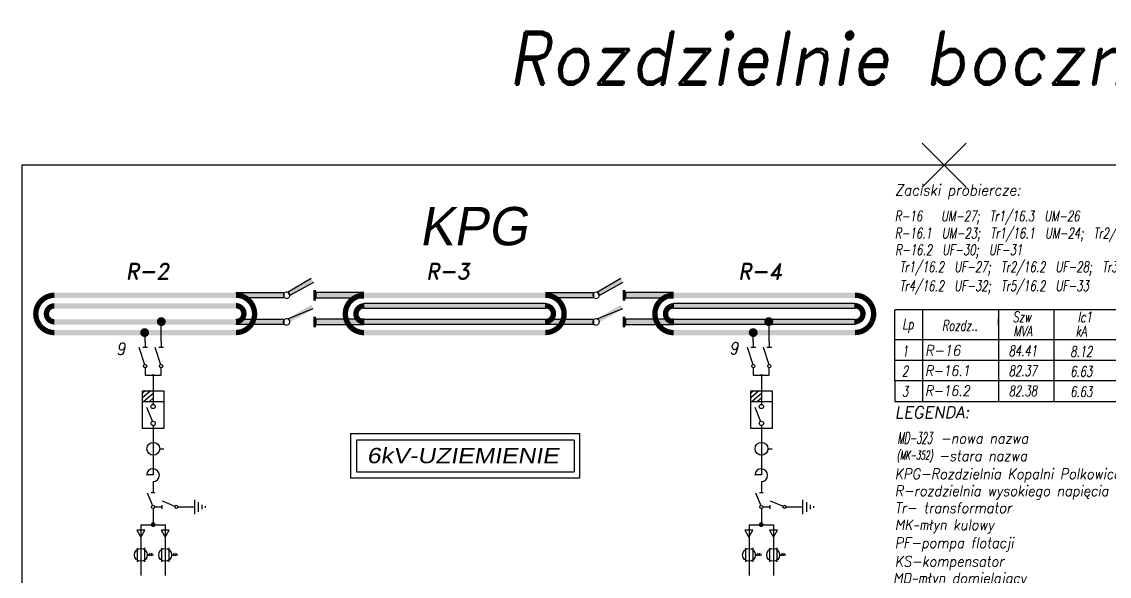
# Model space of a CAD drawing. Extents: x 0 to 420, y 0 to 328.
# Drawn here: x 0 to 247.6, y 201.3 to 327.7 of the extents above; entities that cross this region are included whole.
import ezdxf
from ezdxf.enums import TextEntityAlignment as Align

# ---------------------------------------------------------------- set-up
doc = ezdxf.new("R2010")
doc.units = 0
doc.header["$MEASUREMENT"] = 0
doc.header["$PDMODE"] = 3
doc.header["$PDSIZE"] = 5
doc.layers.get('0').update_dxf_attribs({"linetype": 'CONTINUOUS'})
for name, color, linetype in [('ALICJA', 4, 'CONTINUOUS'), ('LINIE', 4, 'CONTINUOUS'), ('STYKI', 4, 'CONTINUOUS')]:
    doc.layers.add(name, color=color, linetype=linetype)
doc.styles.add('ROMAND', font='romand', dxfattribs={"width": 0.7, "oblique": 10, "height": 3.5})
doc.styles.add('ROMANS', font='romans', dxfattribs={"width": 0.8, "oblique": 10, "height": 1.99})
doc.styles.add('TECHNIC', font='te______.pfb', dxfattribs={"oblique": 10, "height": 12})

# ---------------------------------------------------------------- blocks, each defined once
blk = doc.blocks.new('29')
for p, q in [((-12.14, 13.99), (-0.98, 20.41)), ((0.05, 18.48), (-10.92, 12.37)), ((-36.25, 13.75), (-13.75, 13.75)), ((-13.75, 11.25), (-33.75, 11.25)), ((-13.75, 13.75), (-13.75, 11.25)), ((-10.93, 12.35), (-11.85, 14.09)), ((-10.95, 12.16), (-11.78, 13.93)), ((23.75, 13.75), (1.25, 13.75)), ((1.25, 13.75), (1.25, 11.25)), ((1.25, 11.25), (23.75, 11.25)), ((-11.94, 1.43), (0, 6.25)), ((-36.25, 1.25), (-13.75, 1.25)), ((-13.75, 1.25), (-13.75, -1.25)), ((23.75, 1.25), (1.25, 1.25)), ((1.25, 1.25), (1.25, -1.25)), ((-13.75, -1.25), (-36.25, -1.25)), ((1.25, -1.25), (23.75, -1.25))]:
    blk.add_line(p, q)
at = {"const_width": 2.5}
for points in [[(-121.23, 12.47, 0.414214), (-129.98, 3.72, 1)], [(-36.25, -5, 0.414214), (-27.5, 3.75, 0.414214), (-36.25, 12.5, 1)], [(23.77, 12.47, 0.414214), (15.02, 3.72, 1)], [(108.75, -5, 0.414214), (117.5, 3.75, 0.414214), (108.75, 12.5, 1)], [(-121.25, 7.5, 0.414214), (-125, 3.75, 1)], [(-36.25, 0.08, 0.414214), (-32.5, 3.83, 0.414214), (-36.25, 7.58, 1)], [(23.75, 7.5, 0.414214), (20, 3.75, 1)], [(108.75, 0.08, 0.414214), (112.5, 3.83, 0.414214), (108.75, 7.58, 1)], [(-129.98, 3.72, 0.414214), (-121.23, -5.03, 1)], [(-125, 3.75, 0.414214), (-121.25, 0, 1)], [(15.02, 3.72, 0.414214), (23.77, -5.03, 1)], [(20, 3.75, 0.414214), (23.75, 0, 1)]]:
    blk.add_lwpolyline(points, format="xyb", dxfattribs=at)
at = {"const_width": 0.5}
for points in [[(-14, 12.5, 1), (-11, 12.5, 1)], [(-13.98, 12.49, 1), (-10.98, 12.49, 1)], [(-14.08, -0.03, 1), (-11.08, -0.03, 1)], [(-14, 0, 1), (-11, 0, 1)]]:
    blk.add_lwpolyline(points, format="xyb", close=True, dxfattribs=at)
for points in [[(23.75, 6.25), (23.75, 8.75), (108.75, 8.75), (108.75, 6.25)], [(23.75, -1.25), (23.75, 1.25), (108.75, 1.25), (108.75, -1.25)]]:
    blk.add_lwpolyline(points, close=True)
for points in [[(-11.99, 14.01), (-0.98, 20.41), (-10.92, 12.37), (0.1, 18.49)], [(-121.25, 13.75), (-36.25, 13.75), (-121.25, 11.25), (-36.25, 11.25)], [(-36.25, 13.75), (-13.75, 13.75), (-36.25, 11.25), (-13.75, 11.25)], [(0, 15), (1.25, 15), (0, 10), (1.25, 10)], [(1.25, 13.75), (23.75, 13.75), (1.25, 11.25), (23.75, 11.25)], [(23.75, 13.75), (108.75, 13.75), (23.75, 11.25), (108.75, 11.25)], [(-121.25, 8.75), (-36.25, 8.75), (-121.25, 6.25), (-36.25, 6.25)], [(-12.01, 1.52), (-1, 7.92), (-10.93, -0.12), (0.08, 6)], [(23.75, 8.75), (108.75, 8.75), (23.75, 6.25), (108.75, 6.25)], [(-121.25, 1.25), (-36.25, 1.25), (-121.25, -1.25), (-36.25, -1.25)], [(-36.25, 1.25), (-13.75, 1.25), (-36.25, 1.25), (-13.75, -1.25)], [(-36.25, 1.25), (-13.75, 1.25), (-36.25, -1.25), (-13.75, -1.25)], [(0, 2.5), (1.25, 2.5), (0, -2.5), (1.25, -2.5)], [(1.25, 1.25), (23.75, 1.25), (1.25, -1.25), (23.75, 1.25)], [(1.25, 1.25), (23.75, 1.25), (1.25, -1.25), (23.75, -1.25)], [(23.75, 1.25), (108.75, 1.25), (23.75, -1.25), (108.75, -1.25)], [(-121.25, -3.75), (-36.25, -3.75), (-121.25, -6.25), (-36.25, -6.25)], [(23.75, -3.75), (108.75, -3.75), (23.75, -6.25), (108.75, -6.25)]]:
    blk.add_solid(points)
blk = doc.blocks.new('7')
for p, q in [((3.4, 0), (-3.46, 0)), ((0, 4.82), (0, 0)), ((2.19, -1.76), (-2.36, -1.76)), ((0.98, -3.52), (-1.07, -3.52)), ((0.36, -5.03), (-0.49, -5.03))]:
    blk.add_line(p, q)
blk = doc.blocks.new('*U9')
at = {"color": 0}
mesh = blk.add_polyface(dxfattribs=at)
corners = [(0, 0), (3.7, 6.5), (-3.8, 6.5)]
mesh.append_faces([[corners[k] for k in face] for face in [(0, 1, 2)]], dxfattribs={"color": 0})

msp = doc.modelspace()

# ---------------------------------------------------------------- linework, layer by layer
for p, q in [((420, 295), (0, 295)), ((0, 295), (0, 0)), ((168.39, 221.96), (168.39, 220.42))]:
    msp.add_line(p, q)
at = {"color": 7}
for p, q in [((130.93, 266.1), (136.36, 269.22)), ((136.86, 268.28), (131.53, 265.31)), ((119.22, 265.98), (130.15, 265.98)), ((130.15, 265.98), (130.15, 264.76)), ((131.52, 265.3), (131.08, 266.14)), ((131.52, 265.2), (131.11, 266.07)), ((148.38, 265.98), (137.44, 265.98)), ((137.44, 265.98), (137.44, 264.76)), ((130.15, 264.76), (120.43, 264.76)), ((137.44, 264.76), (148.38, 264.76)), ((131.03, 259.99), (136.84, 262.33)), ((198.76, 262.08), (264.91, 262.08)), ((198.76, 247.8), (198.76, 261.97)), ((198.76, 245.86), (198.76, 260.03)), ((205.06, 262.08), (205.06, 243.18)), ((205.06, 260.03), (205.06, 241.13)), ((222.39, 262.08), (222.39, 243.18)), ((222.39, 260.03), (222.39, 241.13)), ((222.39, 258.46), (222.39, 260.03)), ((234.99, 261.97), (234.99, 243.07)), ((234.99, 260.03), (234.99, 241.13)), ((31.71, 254.74), (31.71, 259.23)), ((119.22, 259.9), (130.15, 259.9)), ((130.15, 258.69), (119.22, 258.69)), ((130.15, 259.9), (130.15, 258.69)), ((148.38, 259.9), (137.44, 259.9)), ((137.44, 259.9), (137.44, 258.69)), ((137.44, 258.69), (148.38, 258.69)), ((170.18, 254.74), (170.18, 259.23)), ((28.07, 254.74), (28.07, 256.83)), ((166.54, 254.74), (166.54, 256.83)), ((198.76, 255.31), (264.91, 255.31)), ((27.54, 253.56), (28.63, 253.56)), ((28.07, 254.74), (28.07, 253.56)), ((31.19, 253.56), (32.28, 253.56)), ((31.71, 254.74), (31.71, 253.56)), ((166.01, 253.56), (167.1, 253.56)), ((166.54, 254.74), (166.54, 253.56)), ((169.66, 253.56), (170.75, 253.56)), ((170.18, 254.74), (170.18, 253.56)), ((198.76, 250.58), (264.91, 250.58)), ((28.07, 248.86), (28.07, 247.15)), ((31.72, 247.15), (31.72, 248.86)), ((166.54, 248.86), (166.54, 247.15)), ((170.19, 247.15), (170.19, 248.86)), ((28.07, 247.15), (31.72, 247.15)), ((29.92, 247.15), (29.92, 245.99)), ((29.92, 245.99), (29.92, 244.27)), ((166.54, 247.15), (170.19, 247.15)), ((168.39, 247.15), (168.39, 245.99)), ((168.39, 245.99), (168.39, 244.27)), ((264.91, 245.86), (198.76, 245.86)), ((198.76, 245.86), (198.76, 241.13)), ((27.49, 235), (27.49, 243.6)), ((29.32, 243.6), (27.49, 241.99)), ((27.49, 243.6), (32.35, 243.6)), ((28.1, 243.6), (27.49, 243.04)), ((29.92, 242.95), (27.82, 241.17)), ((29.92, 244.27), (29.92, 240.5)), ((31.83, 243.6), (32.35, 243.6)), ((32.35, 243.6), (32.37, 235)), ((165.96, 243.6), (170.82, 243.6)), ((165.96, 235), (165.96, 243.6)), ((167.79, 243.6), (165.96, 241.99)), ((166.57, 243.6), (165.96, 243.04)), ((168.39, 242.95), (166.29, 241.17)), ((168.39, 244.27), (168.39, 240.5)), ((170.3, 243.6), (170.82, 243.6)), ((170.82, 243.6), (170.84, 235)), ((27.49, 241.17), (32.35, 241.17)), ((29.92, 241.89), (29.05, 241.17)), ((165.96, 241.17), (170.82, 241.17)), ((168.39, 241.89), (167.52, 241.17)), ((198.76, 241.13), (264.91, 241.13)), ((29.92, 235.67), (29.92, 234.21)), ((168.39, 235.67), (168.39, 234.21)), ((27.6, 235), (27.49, 235)), ((32.37, 235), (27.6, 235)), ((29.92, 234.21), (29.92, 233.11)), ((29.92, 233.11), (29.92, 227.84)), ((74.85, 233.83), (74.85, 223.68)), ((74.85, 233.83), (127, 233.83)), ((126.96, 233.83), (126.96, 223.68)), ((166.07, 235), (165.96, 235)), ((170.84, 235), (166.07, 235)), ((168.39, 234.21), (168.39, 233.11)), ((168.39, 233.11), (168.39, 227.84)), ((31.4, 230.4), (32.34, 230.4)), ((76.25, 232.43), (125.6, 232.43)), ((76.25, 225.08), (76.25, 232.43)), ((125.78, 232.43), (125.78, 225.08)), ((169.87, 230.4), (170.81, 230.4)), ((29.92, 229.06), (29.91, 226.78)), ((168.39, 229.06), (168.38, 226.78)), ((29.91, 226.78), (29.91, 224.41)), ((168.38, 226.78), (168.38, 224.41)), ((29.91, 224.41), (28.43, 224.41)), ((29.92, 222.91), (29.92, 221.93)), ((127, 223.68), (74.85, 223.68)), ((125.6, 225.08), (76.25, 225.08)), ((168.38, 224.41), (166.9, 224.41)), ((168.39, 222.91), (168.39, 221.93)), ((29.47, 220.42), (30.33, 220.42)), ((29.92, 221.96), (29.92, 220.42)), ((167.94, 220.42), (168.8, 220.42)), ((29.91, 215.67), (29.91, 213.07)), ((29.92, 216.77), (29.92, 215.35)), ((30.32, 217.13), (31.87, 217.13)), ((31.87, 217.57), (31.87, 216.71)), ((35.54, 217.13), (36.96, 217.13)), ((168.38, 215.67), (168.38, 213.07)), ((168.39, 216.77), (168.39, 215.35)), ((168.79, 217.13), (170.34, 217.13)), ((170.34, 217.57), (170.34, 216.71)), ((174.01, 217.13), (175.43, 217.13)), ((27.11, 213.07), (32.69, 213.07)), ((27.14, 213.07), (27.14, 202.08)), ((32.68, 213.03), (32.68, 202.04)), ((165.54, 213.07), (171.13, 213.07)), ((165.57, 213.07), (165.57, 202.08)), ((171.11, 213.03), (171.11, 202.04)), ((27.14, 212.5), (27.14, 201.51)), ((32.68, 212.5), (32.68, 201.51)), ((165.57, 212.5), (165.57, 201.51)), ((171.11, 212.5), (171.11, 201.51)), ((27.13, 208.54), (27.13, 203.07)), ((32.68, 208.54), (32.68, 203.07)), ((165.57, 208.54), (165.57, 203.07)), ((171.11, 208.54), (171.11, 203.07)), ((26.29, 207.77), (26.29, 204.6)), ((27.98, 207.79), (27.98, 204.59)), ((28.63, 206.22), (30.03, 206.22)), ((29.14, 206.57), (28.88, 205.88)), ((29.61, 206.57), (29.38, 205.88)), ((31.81, 207.77), (31.81, 204.6)), ((33.5, 207.79), (33.5, 204.59)), ((34.15, 206.22), (35.55, 206.22)), ((34.66, 206.57), (34.39, 205.88)), ((35.13, 206.57), (34.9, 205.88)), ((164.73, 207.77), (164.73, 204.6)), ((166.41, 207.79), (166.41, 204.59)), ((167.07, 206.22), (168.46, 206.22)), ((167.57, 206.57), (167.31, 205.88)), ((168.05, 206.57), (167.81, 205.88)), ((170.24, 207.77), (170.24, 204.6)), ((171.93, 207.79), (171.93, 204.59)), ((172.59, 206.22), (173.98, 206.22)), ((173.09, 206.57), (172.83, 205.88)), ((173.56, 206.57), (173.33, 205.88))]:
    msp.add_line(p, q, dxfattribs=at)
at = {"color": 7, "const_width": 1.22}
for points in [[(77.92, 265.36, 0.414214), (73.67, 261.1, 1)], [(119.22, 256.87, 0.414214), (123.47, 261.12, 0.414214), (119.22, 265.37, 1)], [(148.39, 265.36, 0.414214), (144.14, 261.1, 1)], [(189.69, 256.87, 0.414214), (193.94, 261.12, 0.414214), (189.69, 265.37, 1)], [(77.91, 262.94, 0.414214), (76.09, 261.12, 1)], [(119.22, 259.34, 0.414214), (121.04, 261.16, 0.414214), (119.22, 262.98, 1)], [(148.38, 262.94, 0.414214), (146.56, 261.12, 1)], [(189.69, 259.34, 0.414214), (191.51, 261.16, 0.414214), (189.69, 262.98, 1)], [(73.67, 261.1, 0.414214), (77.92, 256.85, 1)], [(76.09, 261.12, 0.414214), (77.91, 259.3, 1)], [(144.14, 261.1, 0.414214), (148.39, 256.85, 1)], [(146.56, 261.12, 0.414214), (148.38, 259.3, 1)]]:
    msp.add_lwpolyline(points, format="xyb", dxfattribs=at)
at = {"color": 7}
for points, const_width in [([(130.03, 265.37, 1), (131.49, 265.37, 1)], 0.243), ([(130.04, 265.37, 1), (131.5, 265.37, 1)], 0.243), ([(129.99, 259.28, 1), (131.45, 259.28, 1)], 0.243), ([(130.03, 259.3, 1), (131.49, 259.3, 1)], 0.243), ([(29.63, 213.09, 1), (30.19, 213.09, 1)], 0.552), ([(168.07, 213.09, 1), (168.62, 213.09, 1)], 0.552)]:
    msp.add_lwpolyline(points, format="xyb", close=True, dxfattribs=dict(at, const_width=const_width))
for points in [[(148.38, 262.33), (148.38, 263.55), (189.69, 263.55), (189.69, 262.33)], [(148.38, 258.69), (148.38, 259.9), (189.69, 259.9), (189.69, 258.69)]]:
    msp.add_lwpolyline(points, close=True, dxfattribs=at)
for centre, radius in [((28.08, 249.22), 0.364), ((31.72, 249.22), 0.364), ((166.55, 249.22), 0.364), ((170.19, 249.22), 0.364), ((29.91, 240.01), 0.486), ((168.38, 240.01), 0.486), ((29.92, 236.16), 0.486), ((168.39, 236.16), 0.486), ((29.94, 230.38), 1.46), ((168.41, 230.38), 1.46), ((29.9, 217.13), 0.364), ((35.18, 217.15), 0.364), ((168.37, 217.13), 0.364), ((173.65, 217.15), 0.364), ((27.12, 206.21), 1.46), ((32.64, 206.21), 1.46), ((165.56, 206.21), 1.46), ((171.07, 206.21), 1.46)]:
    msp.add_circle(centre, radius, dxfattribs=at)
for centre in [(29.88, 224.35), (168.35, 224.35)]:
    msp.add_arc(centre, 1.46, 271.6767, 177.8355, dxfattribs=at)
msp.add_point((210, 295), dxfattribs=at)
for points in [[(131.01, 266.11), (136.36, 269.22), (131.53, 265.31), (136.88, 268.28)], [(77.91, 265.98), (119.22, 265.98), (77.91, 264.76), (119.22, 264.76)], [(119.22, 265.98), (130.15, 265.98), (119.22, 264.76), (130.15, 264.76)], [(136.84, 266.59), (137.44, 266.59), (136.84, 264.16), (137.44, 264.16)], [(137.44, 265.98), (148.38, 265.98), (137.44, 264.76), (148.38, 264.76)], [(148.38, 265.98), (189.69, 265.98), (148.38, 264.76), (189.69, 264.76)], [(77.91, 263.55), (119.22, 263.55), (77.91, 262.33), (119.22, 262.33)], [(131, 260.04), (136.35, 263.15), (131.52, 259.24), (136.87, 262.21)], [(148.38, 263.55), (189.69, 263.55), (148.38, 262.33), (189.69, 262.33)], [(136.84, 260.51), (137.44, 260.51), (136.84, 258.08), (137.44, 258.08)], [(77.91, 259.9), (119.22, 259.9), (77.91, 258.69), (119.22, 258.69)], [(119.22, 259.9), (130.15, 259.9), (119.22, 259.9), (130.15, 258.69)], [(119.22, 259.9), (130.15, 259.9), (119.22, 258.69), (130.15, 258.69)], [(137.44, 259.9), (148.38, 259.9), (137.44, 258.69), (148.38, 259.9)], [(137.44, 259.9), (148.38, 259.9), (137.44, 258.69), (148.38, 258.69)], [(148.38, 259.9), (189.69, 259.9), (148.38, 258.69), (189.69, 258.69)], [(77.91, 257.47), (119.22, 257.47), (77.91, 256.26), (119.22, 256.26)], [(148.38, 257.47), (189.69, 257.47), (148.38, 256.26), (189.69, 256.26)]]:
    msp.add_solid(points, dxfattribs=at)
at = {"layer": 'LINIE', "color": 7, "const_width": 0.972}
for points in [[(31.25, 259.36, 1), (32.29, 259.36, 1)], [(169.54, 259.36, 1), (170.59, 259.36, 1)], [(27.45, 256.85, 1), (28.49, 256.85, 1)], [(166, 256.85, 1), (167.04, 256.85, 1)]]:
    msp.add_lwpolyline(points, format="xyb", close=True, dxfattribs=at)
at = {"layer": 'STYKI', "color": 7}
for p, q in [((26.65, 253.5), (27.95, 249.58)), ((30.29, 253.5), (31.6, 249.58)), ((165.12, 253.5), (166.42, 249.58)), ((168.76, 253.5), (170.07, 249.58)), ((28.4, 239.89), (29.74, 236.6)), ((166.87, 239.89), (168.21, 236.6)), ((28.55, 220.38), (29.76, 217.47)), ((167.02, 220.38), (168.23, 217.47)), ((31.93, 218.5), (34.85, 217.28)), ((170.4, 218.5), (173.32, 217.28))]:
    msp.add_line(p, q, dxfattribs=at)
at = {"layer": 'STYKI', "color": 7, "const_width": 0.243}
for points in [[(29.78, 247.15, 1), (30.07, 247.15, 1)], [(168.25, 247.15, 1), (168.54, 247.15, 1)]]:
    msp.add_lwpolyline(points, format="xyb", close=True, dxfattribs=at)

# ---------------------------------------------------------------- block references
at = {"color": 7}
for name, p, xscale, yscale, zscale in [('29', (66.37, 259.3), 0.4860000000000007, 0.4860000000000007, 0.4860000000000007), ('*U9', (27.14, 210.24), 0.2430000000000003, 0.2430000000000003, 0.2430000000000003), ('*U9', (32.67, 210.24), 0.2430000000000003, 0.2430000000000003, 0.2430000000000003), ('*U9', (165.56, 210.24), 0.2430000000000003, 0.2430000000000003, 0.2430000000000003), ('*U9', (171.13, 210.24), 0.2430000000000003, 0.2430000000000003, 0.2430000000000003)]:
    msp.add_blockref(name, p, dxfattribs=dict(at, xscale=xscale, yscale=yscale, zscale=zscale))
at = {"color": 7, "xscale": 0.486, "yscale": 0.486, "zscale": 0.486, "rotation": 90}
for p in [(39.3, 217.13), (177.77, 217.13)]:
    msp.add_blockref('7', p, dxfattribs=at)

# ---------------------------------------------------------------- texts
at = {"color": 1, "lineweight": 30, "style": 'ROMAND', "oblique": 10, "width": 0.95}
msp.add_text('Rozdzielnie boczne (A2)w poziomie.', height=12, dxfattribs=at).set_placement((110.54, 313.4))
at = {"color": 7, "oblique": 10}
for s, height, style, width, p in [('Zaciski probiercze:', 2.52, 'ROMAND', 0.9, (198.76, 288.08)), ('R-16   UM-27;  Tr1/16.3  UM-26', 2.394, 'ROMANS', 0.7, (198.76, 282.21)), ('R-16.1  UM-23;  Tr1/16.1  UM-24;  Tr2/16.1  UM-25                                                           ', 2.394, 'ROMANS', 0.7, (198.76, 278.33)), ('Lp', 2.394, 'ROMANS', 0.7, (200.48, 257.6)), ('Szw', 2.394, 'ROMANS', 0.7, (225.56, 259.24)), ('Ic1', 2.394, 'ROMANS', 0.7, (240.37, 259.2)), ('Rozdz..     ', 2.394, 'ROMANS', 0.7, (209.48, 257.26)), ('MVA', 2.394, 'ROMANS', 0.7, (225.72, 256.01)), ('kA', 2.394, 'ROMANS', 0.7, (239.92, 256)), ('1', 2.39, 'ROMANS', 0.7, (200.39, 251.44)), ('R-16', 2.394, 'ROMANS', 0.9, (205.66, 251.58)), ('84.41', 2.394, 'ROMANS', 0.7, (224.67, 251.51)), ('8.12', 2.394, 'ROMANS', 0.7, (238.7, 251.36)), ('2', 2.39, 'ROMANS', 0.7, (200.39, 246.86)), ('R-16.1', 2.394, 'ROMANS', 0.85, (205.66, 247)), ('82.37', 2.394, 'ROMANS', 0.7, (224.67, 246.93)), ('6.63', 2.394, 'ROMANS', 0.7, (238.7, 246.79)), ('3', 2.39, 'ROMANS', 0.7, (200.39, 242.28)), ('R-16.2', 2.394, 'ROMANS', 0.85, (205.66, 242.42)), ('82.38', 2.394, 'ROMANS', 0.7, (224.67, 242.36)), ('6.63', 2.394, 'ROMANS', 0.7, (238.7, 242.21)), ('-nowa nazwa', 2.394, 'ROMANS', 0.9, (209.13, 231.55)), ('6kV-UZIEMIENIE', 3.5, 'TECHNIC', 1.2, (78.55, 227.09)), ('-stara nazwa', 2.394, 'ROMANS', 0.9, (208.77, 227.59)), ('KPG-Rozdzielnia Kopalni Polkowice Główne', 2.394, 'ROMANS', 0.9, (198.76, 223.47)), ('R-rozdzielnia wysokiego napięcia', 2.394, 'ROMANS', 0.9, (198.76, 219.6)), ('Tr- transformator', 2.394, 'ROMANS', 0.9, (198.76, 215.72)), ('MK-młyn kulowy', 2.394, 'ROMANS', 0.9, (198.76, 211.84)), ('PF-pompa flotacji', 2.394, 'ROMANS', 0.9, (198.76, 207.75)), ('KS-kompensator', 2.394, 'ROMANS', 0.9, (198.76, 203.54)), ('MD-młyn domielający', 2.394, 'ROMANS', 0.9, (198.38, 199.71))]:
    msp.add_text(s, height=height, dxfattribs=dict(at, style=style, width=width)).set_placement(p)
for s, height, style, p in [('KPG', 8.732, 'TECHNIC', (90.47, 276.74)), ('R-2', 3.56, 'ROMAND', (23.69, 269.02)), ('R-3', 3.56, 'ROMAND', (92.09, 269.02)), ('R-4', 3.56, 'ROMAND', (163.12, 269.02)), ('LEGENDA:', 2.696, 'ROMAND', (198.76, 237.35))]:
    msp.add_text(s, height=height, dxfattribs=dict(at, style=style)).set_placement(p)
at = {"color": 6, "style": 'ROMAND', "oblique": 10, "width": 0.496063}
msp.add_text('MD-323', height=2.62, dxfattribs=at).set_placement((199.38, 231.54), (207.24, 231.54), align=Align.FIT)
at = {"color": 7, "style": 'ROMAND', "oblique": 10, "width": 0.555078}
msp.add_text('(MK-352)', height=2, dxfattribs=at).set_placement((199.21, 227.93), (207.4, 227.93), align=Align.FIT)
at = {"layer": 'ALICJA', "color": 7, "style": 'ROMANS', "oblique": 10, "width": 0.7}
for s, p in [('R-16.2  UF-30;  UF-31                                                             ', (198.85, 274.5)), (' Tr1/16.2  UF-27;  Tr2/16.2  UF-28;  Tr3/16.2  UF-29;', (198.71, 270.63)), (' Tr4/16.2  UF-32;  Tr5/16.2  UF-33', (198.71, 266.31))]:
    msp.add_text(s, height=2.394, dxfattribs=at).set_placement(p)
at = {"layer": 'LINIE', "color": 7, "style": 'ROMAND', "oblique": 10, "width": 0.8}
msp.add_text('9', height=2.8, dxfattribs=at).set_placement((161.14, 251.89))
at = {"layer": 'STYKI', "color": 7, "style": 'ROMAND', "oblique": 10, "width": 0.8}
msp.add_text('9', height=2.8, dxfattribs=at).set_placement((21.6, 251.76))

doc.saveas('drawing.dxf')
